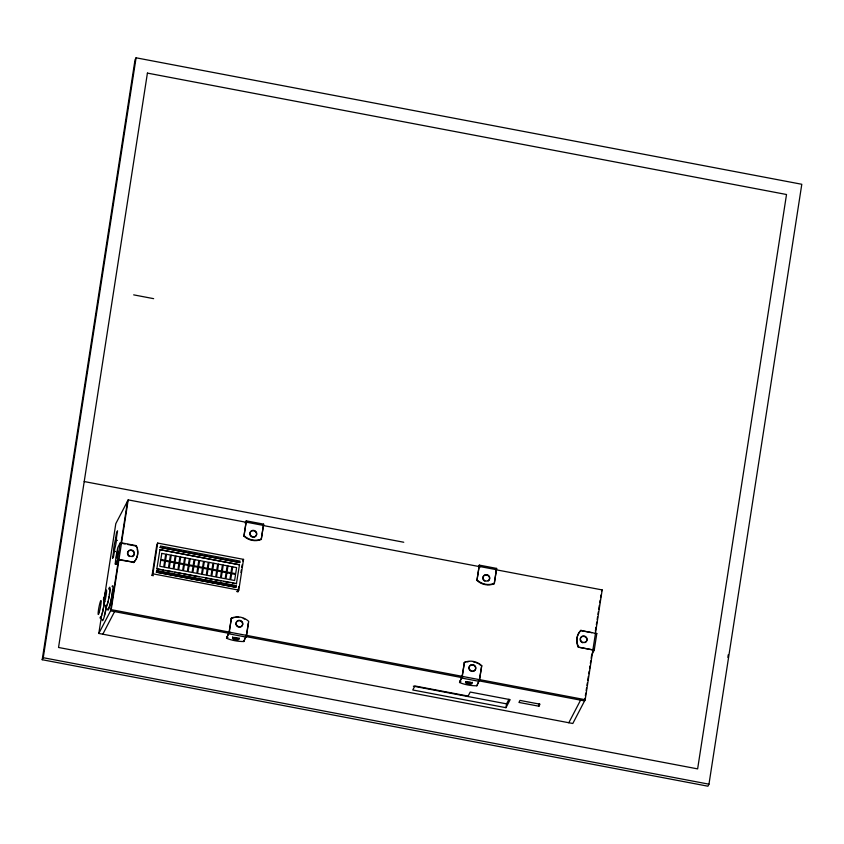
<?xml version="1.0" encoding="UTF-8"?>
<svg xmlns="http://www.w3.org/2000/svg" width="844" height="844" viewBox="0 0 844 844"><rect width="100%" height="100%" fill="white"/><g stroke="black" fill="none" stroke-linecap="round" stroke-linejoin="round"><path stroke-width="1.27" d="M42.2 659.723L135.029 59.819L136.074 57.803L801.8 184.277L708.971 784.181L707.926 786.197L42.2 659.723L43.255 657.708L136.074 57.803M592.994 649.331L585.198 699.697L572.812 723.498L98.811 633.443L101.217 617.945M104.012 599.862L115.797 523.67L128.193 499.88L247.334 522.51M113.655 551.153L112.537 558.39L113.592 556.375L114.71 549.138A6.815 0.696 -79.2 0 0 116.419 538.082L117.538 530.844L116.483 532.859L115.364 540.097A6.815 0.696 -79.2 0 0 113.655 551.153L115.649 551.533M120.143 543.019L117.569 559.614L115.269 564.045L116.599 564.298L119.12 559.466L133.763 562.241A15.751 14.844 27.5 0 0 136.327 545.657L121.684 542.871L120.143 543.019L117.833 547.461A15.751 1.604 -79.2 0 0 115.269 564.045M118.371 560.49L110.575 610.856L229.779 633.496M120.966 543.705L127.56 501.083M98.811 633.443L111.208 609.642L121.473 543.272M121.599 542.492L128.193 499.88M153.408 575.692L152.078 575.439L156.836 544.675L157.68 543.061L243.557 559.372L238.799 590.135L237.955 591.749L236.626 591.496M152.078 575.439L152.922 573.825L157.68 543.061M156.414 572.19L156.678 570.787L236.162 585.894L235.909 587.287L156.414 572.19L235.909 587.287M163.251 570.048L156.836 568.835L159.949 549.666L239.485 564.773L236.373 583.942M160.244 547.429L160.508 546.026L240.044 561.133L239.78 562.537L160.244 547.429L239.78 562.537M226.53 638.233L229.241 632.124L231.414 618.082A15.751 14.844 27.5 0 1 248.727 621.374L246.553 635.405L243.832 641.524A15.751 5.011 8.8 0 1 226.53 638.233L229.241 632.124L246.553 635.405L244.612 639.14M231.414 618.082L228.84 633.802L246.142 637.093L248.315 623.051M243.948 536.172L246.311 520.853L263.623 524.145L261.25 539.464A15.751 14.844 27.5 0 1 243.948 536.172L246.311 520.853L245.161 523.08M237.955 591.749L238.746 586.622M240.93 572.527L241.331 569.964M241.722 567.4L242.122 564.836M243.832 641.524L244.032 640.248M261.25 539.464L263.623 524.145M459.526 682.501L462.248 676.382L464.422 662.35A15.751 14.844 27.5 0 1 481.734 665.631L479.561 679.673L476.839 685.792A15.751 5.011 8.8 0 1 459.526 682.501L462.248 676.382L479.561 679.673L476.839 685.792M464.422 662.35L461.837 678.07L479.149 681.351L481.734 665.631M476.944 580.44L479.318 565.121L496.62 568.413L494.257 583.731A15.751 14.844 27.5 0 1 476.944 580.44L479.318 565.121M494.257 583.731L496.62 568.413M505.967 707.694L510.156 699.644L470.213 692.059L468.125 696.078L414.868 685.961L412.769 689.981L505.967 707.694L506.569 703.864L508.953 699.265M538.926 706.217L539.981 704.202L519.999 700.414L518.954 702.43L538.926 706.217L539.316 703.664M584.966 698.326L584.565 700.9L478.369 680.728M585.367 695.741L585.768 693.156M586.169 690.571L586.569 687.987M586.97 685.412L587.371 682.828M587.762 680.243L588.363 676.371M588.764 673.786L589.165 671.202M589.566 668.617L589.967 666.032M590.367 663.458L590.768 660.873M591.159 658.288L591.76 654.416M595.358 631.164L595.959 627.292M596.36 624.708L596.761 622.134M597.162 619.549L597.563 616.964M597.953 614.379L598.354 611.794M598.755 609.21L599.356 605.338M599.757 602.753L600.158 600.179M600.559 597.594L600.96 595.009M595.389 633.833L602.183 589.924L495.987 569.753M578.256 647.137L594.229 650.165L578.256 647.137A15.751 14.844 27.5 0 1 580.82 630.542L596.803 633.58L594.229 650.165L591.918 654.606M727.855 657.37L728.256 654.765M118.297 554.075L118.677 552.535M136.717 547.461A15.751 14.844 27.5 0 0 136.116 546.057L136.327 545.657M119.12 559.466L117.569 559.614L133.763 562.241M102.81 634.203L114.562 611.615M159.949 549.666L239.485 564.773M156.836 568.835L236.573 583.542M156.678 570.787L236.162 585.894M246.11 522.13L263.423 525.422M242.713 560.986L243.557 559.372M479.118 566.398L496.43 569.689M601.55 591.138L602.183 589.924M592.899 649.912L595.474 633.327L596.803 633.58M568.814 722.738L580.577 700.151M108.349 608.608L109.203 606.994A10.793 1.097 -79.2 0 0 112.526 590.241M133.668 294.862L153.64 298.66M84.21 481.544L403.759 542.249M262.874 525.464L480.447 566.799M115.364 540.097L117.369 540.476M122.696 543.504L125.134 543.969M127.581 544.433L136.116 546.057M580.82 630.542L591.802 632.631M165.814 570.533L172.229 571.757M174.792 572.243L181.207 573.466M183.77 573.952L199.163 576.874M205.577 578.098L211.992 579.311M214.555 579.796L220.97 581.02M223.544 581.505L229.958 582.729M232.522 583.215L235.086 583.7M152.922 573.825L238.799 590.135M111.208 609.642L230.349 632.283M245.889 635.237L463.462 676.571M479.002 679.515L585.198 699.697M246.553 636.692L461.541 677.532M413.36 686.161L506.569 703.864M43.255 657.708L708.971 784.181M104.213 603.027A8.957 0.907 -79.2 0 1 102.145 613.736M101.681 615.276A8.957 0.907 -79.2 0 1 100.71 616.711M103.749 599.767A8.957 0.907 -79.2 0 1 104.297 599.388M103.981 604.694A10.571 1.076 -79.2 0 1 101.575 615.835A10.571 1.076 -79.2 0 1 100.098 617.312M103.348 599.367A10.571 1.076 -79.2 0 1 104.456 597.837M106.27 607.722A12.407 1.255 -79.2 0 1 102.219 619.412M106.027 608.113A10.793 1.097 -79.2 0 1 105.089 612.628M104.899 613.461A10.793 1.097 -79.2 0 1 104.297 615.719M109.214 589.281A8.957 0.907 -79.2 0 1 109.393 594.577M109.024 596.824A8.957 0.907 -79.2 0 1 108.581 599.124M108.095 601.308A8.957 0.907 -79.2 0 1 107.135 604.789M112.062 586.453A12.407 1.255 -79.2 0 1 111.429 598.829A12.407 1.255 -79.2 0 1 107.684 608.925M108.813 588.88A10.571 1.076 -79.2 0 1 109.857 591.043A10.571 1.076 -79.2 0 1 107.125 605.043A10.571 1.076 -79.2 0 1 105.605 605.317M580.208 638.961A3.408 3.207 27.5 0 1 585.63 637.146A3.408 3.207 27.5 0 1 584.765 642.674M583.035 642.79A3.408 3.207 27.5 0 1 582.191 642.516M581.442 642.041A3.408 3.207 27.5 0 1 580.187 639.815M578.467 646.726A15.751 14.844 27.5 0 1 581.031 630.141M116.599 564.298A15.751 1.604 -79.2 0 1 116.662 563.286M137.182 548.906A15.751 14.844 27.5 0 1 133.552 562.653M127.497 553.812A3.408 3.207 27.5 0 1 130.166 550.383A3.408 3.207 27.5 0 1 134.069 552.82A3.408 3.207 27.5 0 1 132.075 556.671M129.501 556.512A3.408 3.207 27.5 0 1 127.708 554.645M472.345 682.29A3.408 1.087 8.8 0 1 469.369 682.796A3.408 1.087 8.8 0 1 465.867 681.614M460.908 681.72A15.751 5.011 8.8 0 1 459.727 681.224M464.211 662.751A15.751 14.844 27.5 0 1 465.635 662.234M467.112 661.865A15.751 14.844 27.5 0 1 468.631 661.633M473.262 661.844A15.751 14.844 27.5 0 1 474.782 662.202M476.259 662.709A15.751 14.844 27.5 0 1 477.683 663.352M479.044 664.133A15.751 14.844 27.5 0 1 480.331 665.03M471.775 671.413A3.408 3.207 27.5 0 1 469.464 666.306A3.408 3.207 27.5 0 1 475.14 666.654A3.408 3.207 27.5 0 1 472.661 671.465M239.337 638.032A3.408 1.087 8.8 0 1 235.487 638.402A3.408 1.087 8.8 0 1 232.68 636.766M227.912 637.452A15.751 5.011 8.8 0 1 226.719 636.956M237.934 626.87A3.408 3.207 27.5 0 1 237.037 621.427A3.408 3.207 27.5 0 1 242.492 623.178A3.408 3.207 27.5 0 1 238.778 627.145M231.203 618.483A15.751 14.844 27.5 0 1 234.115 617.597M235.624 617.365A15.751 14.844 27.5 0 1 238.715 617.354M243.251 618.441A15.751 14.844 27.5 0 1 244.686 619.085M255.194 536.689A3.408 3.207 27.5 0 1 253.58 537.238M252.694 537.185A3.408 3.207 27.5 0 1 249.993 532.817A3.408 3.207 27.5 0 1 254.793 531.203A3.408 3.207 27.5 0 1 255.827 536.13M261.461 539.063A15.751 14.844 27.5 0 1 244.148 535.771M483.485 580.06A3.408 3.207 27.5 0 1 484.192 575.555A3.408 3.207 27.5 0 1 488.898 576.441A3.408 3.207 27.5 0 1 488.201 580.957M484.857 581.178A3.408 3.207 27.5 0 1 484.097 580.704M494.468 583.32A15.751 14.844 27.5 0 1 477.155 580.039M116.472 557.008L116.567 557.884L117.791 551.195L116.472 557.008M147.415 73.101L58.542 647.475L697.629 768.884L786.513 194.51L147.415 73.101M160.74 560.216L159.801 566.282L163.725 567.031L164.664 560.965L160.74 560.216M161.795 553.39L160.856 559.456L164.78 560.205L165.719 554.139L161.795 553.39M165.466 561.123L164.527 567.179L168.452 567.928L169.391 561.861L165.466 561.123M166.521 554.286L165.582 560.353L169.507 561.102L170.446 555.035L166.521 554.286M170.193 562.02L169.254 568.075L173.178 568.824L174.117 562.758L170.193 562.02M171.248 555.183L170.309 561.249L174.233 561.999L175.172 555.932L171.248 555.183M174.919 562.916L173.98 568.972L177.905 569.721L178.844 563.665L174.919 562.916M175.974 556.091L175.035 562.146L178.96 562.895L179.899 556.829L175.974 556.091M179.645 563.813L178.706 569.879L182.631 570.618L183.57 564.562L179.645 563.813M180.7 556.987L179.761 563.043L183.686 563.792L184.625 557.726L180.7 556.987M184.372 564.71L183.433 570.776L187.357 571.515L188.296 565.459L184.372 564.71M185.427 557.884L184.488 563.94L188.412 564.689L189.351 558.633L185.427 557.884M189.098 565.607L188.159 571.673L192.084 572.422L193.023 566.356L189.098 565.607M190.153 558.781L189.214 564.847L193.139 565.586L194.078 559.53L190.153 558.781M193.825 566.503L192.886 572.57L196.81 573.319L197.749 567.252L193.825 566.503M194.88 559.678L193.941 565.744L197.865 566.482L198.804 560.427L194.88 559.678M198.551 567.4L197.612 573.466L201.537 574.215L202.476 568.149L198.551 567.4M199.606 560.574L198.667 566.64L202.592 567.39L203.531 561.323L199.606 560.574M203.277 568.307L202.338 574.363L206.263 575.112L207.202 569.046L203.277 568.307M204.332 561.471L203.393 567.537L207.318 568.286L208.257 562.22L204.332 561.471M208.004 569.204L207.065 575.26L210.989 576.009L211.928 569.943L208.004 569.204M209.059 562.368L208.12 568.434L212.044 569.183L212.983 563.117L209.059 562.368M212.73 570.101L211.791 576.157L215.716 576.906L216.655 570.839L212.73 570.101M213.785 563.264L212.846 569.331L216.771 570.08L217.71 564.014L213.785 563.264M217.457 570.998L216.518 577.064L220.442 577.802L221.381 571.747L217.457 570.998M218.512 564.172L217.573 570.227L221.497 570.977L222.436 564.91L218.512 564.172M222.183 571.894L221.244 577.961L225.169 578.699L226.108 572.643L222.183 571.894M223.238 565.069L222.299 571.124L226.224 571.873L227.163 565.807L223.238 565.069M226.909 572.791L225.97 578.857L229.895 579.596L230.834 573.54L226.909 572.791M227.964 565.965L227.025 572.021L230.95 572.77L231.889 566.714L227.964 565.965M231.636 573.688L230.697 579.754L234.621 580.503L235.56 574.437L231.636 573.688M232.691 566.862L231.752 572.928L235.676 573.667L236.615 567.611L232.691 566.862M99.349 612.048A7.163 0.728 -79.2 0 0 101.069 600.569A7.163 0.728 -79.2 0 0 98.495 609.885A7.163 0.728 -79.2 0 0 99.349 612.048M104.804 601.561A7.163 0.728 -79.2 0 0 106.523 590.083A7.163 0.728 -79.2 0 0 103.949 599.398A7.163 0.728 -79.2 0 0 104.804 601.561M580.609 640.237A3.408 3.207 27.5 0 0 586.38 641.334A3.408 3.207 27.5 0 0 584.238 635.996A3.408 3.207 27.5 0 0 580.609 640.237M127.919 554.234A3.408 3.207 27.5 0 0 133.69 555.331A3.408 3.207 27.5 0 0 131.548 550.003A3.408 3.207 27.5 0 0 127.919 554.234M466.7 683.492A3.408 1.087 8.8 0 0 472.144 683.566A3.408 1.087 8.8 0 0 467.608 681.752A3.408 1.087 8.8 0 0 466.7 683.492M469.348 668.87A3.408 3.207 27.5 0 0 475.119 669.967A3.408 3.207 27.5 0 0 472.978 664.629A3.408 3.207 27.5 0 0 469.348 668.87M233.693 639.224A3.408 1.087 8.8 0 0 239.137 639.309A3.408 1.087 8.8 0 0 234.6 637.484A3.408 1.087 8.8 0 0 233.693 639.224M236.352 624.602A3.408 3.207 27.5 0 0 242.112 625.699A3.408 3.207 27.5 0 0 239.97 620.361A3.408 3.207 27.5 0 0 236.352 624.602M250.267 534.632A3.408 3.207 27.5 0 0 256.038 535.729A3.408 3.207 27.5 0 0 253.896 530.391A3.408 3.207 27.5 0 0 250.267 534.632M483.274 578.9A3.408 3.207 27.5 0 0 489.035 579.997A3.408 3.207 27.5 0 0 486.893 574.659A3.408 3.207 27.5 0 0 483.274 578.9"/></g></svg>
